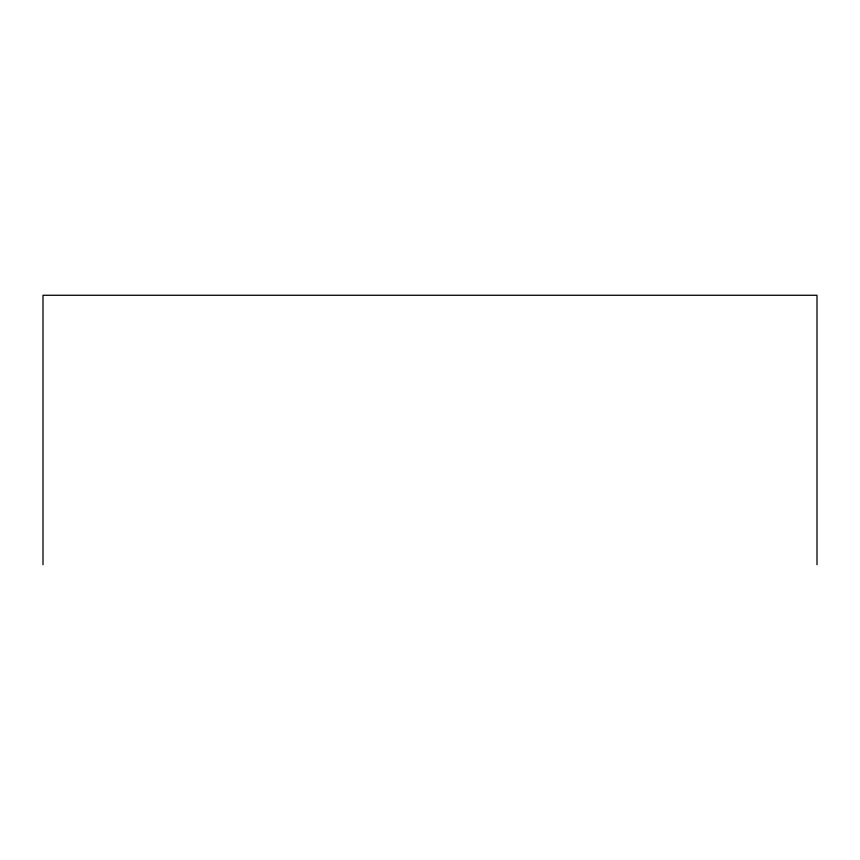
<?xml version="1.0" encoding="UTF-8"?>
<svg xmlns="http://www.w3.org/2000/svg" width="860" height="860" viewBox="0 0 860 860"><rect width="100%" height="100%" fill="white"/><g stroke="black" fill="none" stroke-linecap="round" stroke-linejoin="round"><path stroke-width="1.29" d="M817 564.73L817 295.27L43 295.27L43 564.73"/></g></svg>
